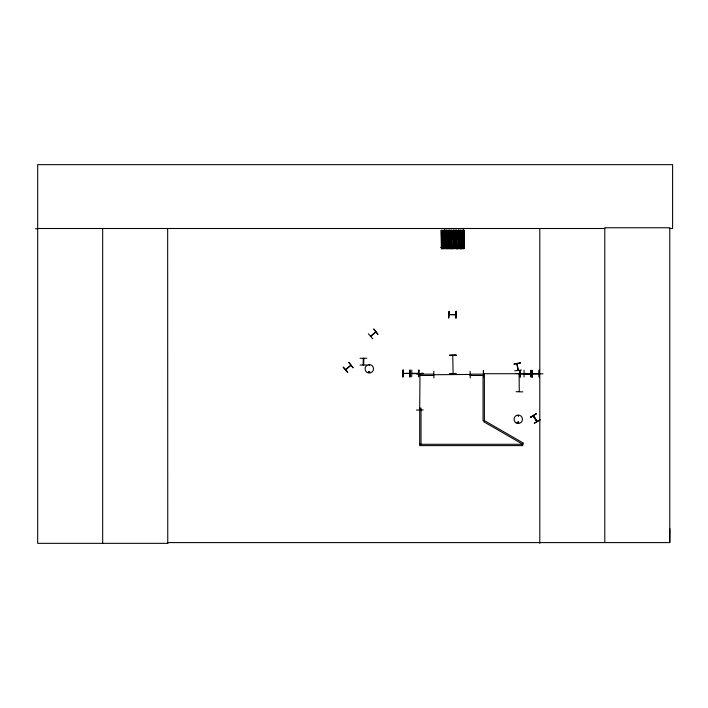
<?xml version="1.0" encoding="UTF-8"?>
<svg xmlns="http://www.w3.org/2000/svg" width="708" height="708" viewBox="0 0 708 708"><rect width="100%" height="100%" fill="white"/><g stroke="black" fill="none" stroke-linecap="round" stroke-linejoin="round"><path stroke-width="1.06" d="M524 376.966L524.079 370.196M530.911 376.992L530.858 370.222L531.159 376.992M669.29 228.498L672.6 228.498L672.6 164.663L37.683 164.663L37.683 543.337L167.761 543.337L167.672 542.594L669.777 542.594L669.874 528.903M518.203 370.213L517.114 363.673M517.097 363.815L517.867 370.257M363.222 358.416L363.328 365.045M363.602 358.885L363.266 358.372M363.275 364.974L363.655 358.266L363.567 365.045M363.629 364.974L363.593 358.416M368.673 371.815C370.08 374.019 369.744 370.346 368.868 371.558M369.744 372.107C368.753 370.549 369.01 373.151 369.585 372.266M517.822 422.446C519.185 421.198 518.256 423.641 517.929 422.641M419.667 373.859L419.941 374.399L419.941 373.718M419.649 374.399L419.986 373.753L419.702 409.941M452.81 248.384L452.421 247.658M462.466 248.402L462.457 247.667M452.757 355.46L453.102 373.196M369.62 365.496L369.045 365.045L369.47 365.602M517.707 422.118C518.088 424.862 519.769 420.57 517.69 422.287M350.841 365.337L345.628 369.372M447.686 248.384L448.137 247.658L447.624 247.614M370.549 336.15L375.859 331.981L370.753 336.389M532.248 373.656L543.001 373.842M533.345 415.764L537.08 421.384L533.558 415.605M518.539 416.03L518.185 415.41L518.362 416.092M449.244 314.591L455.802 314.821M434.048 374.727L470.059 374.452L469.528 374.762M483.644 373.718L519.876 373.718L519.123 373.718L519.265 391.639M483.714 373.718L484.396 373.709M519.123 373.718L519.858 373.682L519.194 373.957M524.203 373.736L530.832 373.797L524.203 373.426M343.15 367.293L347.593 372.39M350.894 365.328L345.876 369.656M373.868 329.07L377.992 334.45L373.851 329.087M372.833 338.858L368.372 333.769M530.442 417.233L536.292 413.808L530.434 417.207M530.611 417.481L536.239 413.729M534.381 423.216L540.213 419.773L534.354 423.18M369.505 372.337L369.018 372.266M538.876 373.815L532.274 373.921M469.422 374.408L470.13 374.452M411.932 373.32L418.561 373.355M443.084 248.384L443.535 248.384L443.12 247.658M457.368 248.384L457.819 248.358L457.403 247.658M462.067 248.384L462.519 248.384M449.244 314.556L455.872 314.582M514.716 370.806L521.433 370.045M517.822 370.417L517.203 364.416M532.177 370.39L532.319 377.152M539.08 377.01L539.036 370.24M532.319 373.647L538.938 373.452M445.058 230.277L441.146 230.33L441.367 248.658L445.252 248.596L444.978 230.277M445.757 230.33L449.66 230.277L449.775 248.596M450.456 230.33L454.359 230.277L454.545 248.596L450.651 248.658L450.536 230.33M455.43 230.33L459.342 230.277L459.545 248.596L455.633 248.658L455.518 230.33M462.855 230.286L464.041 230.277L464.244 248.596L460.333 248.658L460.129 230.33L463.775 230.295L463.979 248.605M441.429 232.189L444.81 232.153M446.04 232.189L449.421 232.153M450.731 232.189L454.12 232.153M455.713 232.189L459.103 232.153M460.412 232.189L463.802 232.153M441.447 233.428L444.828 233.392M446.049 233.428L449.43 233.392M450.748 233.428L454.129 233.392M455.731 233.428L459.111 233.392M460.43 233.428L463.811 233.392M441.465 235.286L444.845 235.251M446.067 235.286L449.456 235.251M450.766 235.286L454.155 235.251M455.748 235.286L459.129 235.251M460.448 235.286L463.829 235.251M441.482 236.941L444.863 236.906M446.084 236.941L449.465 236.906M450.784 236.941L454.164 236.906M455.766 236.941L459.147 236.906M460.465 236.941L463.846 236.906M441.5 238.8L444.881 238.764M446.102 238.8L449.483 238.764M450.801 238.8L454.182 238.764M455.784 238.8L459.165 238.764M460.483 238.8L463.864 238.764M441.588 246.782L444.969 246.738M446.19 246.782L449.58 246.738M450.89 246.782L454.279 246.738M455.872 246.782L459.253 246.738M460.572 246.782L463.952 246.738M441.031 247.322L445.544 247.269M441.031 247.464L450.146 247.269M450.332 247.322L454.846 247.269M455.315 247.322L459.828 247.269M443.013 247.614L443.553 247.605M445.633 247.464L450.146 247.411M450.332 247.464L454.846 247.411M455.315 247.464L459.828 247.411M460.014 247.322L464.528 247.269M443.013 247.641L443.553 247.632M452.324 247.614L452.854 247.632M457.306 247.614L457.837 247.605M460.014 247.464L464.528 247.411M457.306 247.641L457.837 247.632M462.005 247.641L462.103 247.658M447.633 248.437L448.164 248.428M462.005 248.411L462.545 248.428M449.863 248.596L445.952 248.658L445.766 230.33L446.031 248.658M457.315 248.65L457.846 248.641M360.027 358.283L366.788 358.257M360.062 365.062L366.832 365.071M519.849 370.452L520.274 377.214L519.946 370.443M470.112 371.187L470.245 377.957M423.198 373.603L416.339 373.594M469.457 374.691L470.068 374.691L469.448 374.461M483.626 377.214L483.281 370.452M433.924 377.957L433.792 371.187M423.207 409.923L416.437 410.056M449.527 355.398L456.297 355.186L449.527 355.372M449.527 355.23L456.297 355.327M449.527 373.514L456.297 373.541M516.061 373.559L522.831 373.576M516.07 391.719L522.831 391.869M35.4 228.764L37.683 228.755M37.683 228.498L604.791 228.498M409.914 370.089L409.914 376.86M411.791 370.089L411.746 376.86M403.215 373.355L409.914 373.355L403.286 373.629M418.561 373.665L411.791 373.594M419.994 374.16L433.526 374.16L433.526 375.479L419.994 375.479M484.369 375.479L470.838 375.479L470.838 374.16L484.369 374.16L484.369 420.587L483.714 421.729L522.778 444.279L522.778 445.598L419.702 445.598L419.702 408.189L421.021 408.189L421.021 444.279M419.702 444.279L522.778 444.279L523.433 443.137L484.369 420.587L483.051 420.587L483.051 375.479M538.337 373.824L538.239 373.939M484.325 373.647L483.644 373.948M343.362 367.107L347.778 372.222M419.667 409.808L419.933 409.259L419.941 409.87M539.284 370.24L539.425 377.001M532.133 370.39L532.221 377.152M463.961 230.277L464.156 248.596M463.59 230.277L463.793 248.605L463.51 230.277M463.386 230.277L463.563 248.605M462.882 231.366L463.12 247.534M462.802 248.614L461.766 248.623M461.333 231.401L461.51 247.561L461.253 231.401M461.085 230.321L461.253 248.65L461.023 230.321M460.881 231.401L461.005 248.65M460.846 248.65L460.678 231.401L460.775 248.65M460.359 230.33L460.625 248.65M460.147 230.33L460.412 248.658M458.828 230.277L459.014 248.605M458.811 230.277L458.855 247.526M458.598 230.286L458.793 247.526M458.448 230.286L458.58 248.605M458.421 247.534L458.253 231.366L458.359 247.534M458.103 248.614L457.067 248.623M456.616 231.401L456.81 247.561L456.554 231.401M456.324 230.321L456.554 248.65M456.173 230.321L456.359 247.57M456.111 230.321L456.288 248.65M455.961 230.33L456.076 248.65M455.731 230.33L455.925 248.65L455.695 230.33M454.297 248.605L454.094 230.277L454.262 248.605M453.828 230.277L454.032 248.605M453.872 247.526L453.704 230.277L453.81 247.526M453.474 230.286L453.633 248.605M453.439 247.534L453.27 231.366L453.377 247.534M453.12 248.614L452.085 248.623M451.651 231.401L451.81 247.57L451.571 231.401M451.403 230.321L451.536 248.65M451.191 230.321L451.377 247.57M451.111 230.321L451.323 248.65M450.899 230.33L451.164 248.65M449.43 230.277L449.598 248.605L449.359 230.277M449.146 231.357L449.332 248.605M449.014 231.357L449.191 248.605L448.934 231.357M448.739 230.286L448.907 248.605M448.571 231.366L448.686 248.614L448.483 231.366M448.421 248.614L447.385 248.623M447.129 247.561L446.934 231.401L447.049 247.57M446.677 230.321L446.837 248.65M446.438 231.401L446.677 247.57M446.288 230.33L446.474 248.632M446.199 230.33L446.456 247.57M446.013 230.33L446.252 248.65M444.828 230.277L445.022 248.596L444.757 230.277M444.527 230.277L444.73 248.605M444.385 230.277L444.589 247.526M444.314 230.286L444.5 247.526M444.164 230.286L444.332 248.605M444.137 247.534L443.96 231.366L444.058 247.534M443.819 248.614L442.783 248.623M442.527 247.561L442.332 231.401L442.438 247.57M442.102 230.321L442.234 248.65M441.898 231.401L442.084 248.65L441.819 231.401M441.677 231.401L441.792 248.65M483.529 370.452L483.555 374.32M455.943 311.316L455.987 318.078M669.777 542.594L669.777 227.764L604.791 227.764L604.791 542.594M539.797 228.498L539.797 543.337M403.056 370.089L403.056 376.86M167.663 228.498L167.761 543.337M102.678 228.498L102.678 543.337M520.017 373.727L530.522 373.913L520.017 373.727M442.456 237.667C443.403 240.525 444.659 235.614 442.456 237.667M447.058 237.667C448.005 240.525 449.27 235.614 447.058 237.667M451.757 237.667C452.704 240.525 453.97 235.614 451.757 237.667M456.74 237.667C457.687 240.525 458.943 235.614 456.74 237.667M461.439 237.667C462.386 240.525 463.643 235.614 461.439 237.667M348.84 362.372L352.973 367.744L348.84 362.372M533.292 415.906L536.85 421.534L533.292 415.906M520.539 362.894L513.866 364.08L520.539 362.868M449.084 311.361L448.748 318.131L449.031 311.361M456.226 311.316L455.934 318.078L456.191 311.316M423.198 373.346L416.437 373.736L423.198 373.32M403.144 370.089L402.772 376.86L403.144 370.089M418.932 370.089L418.605 376.86L418.906 370.089M463.351 248.605L463.112 230.286L463.28 248.605M459.306 248.596L459.111 230.277L459.28 248.605M450.952 248.65L450.713 230.33L450.881 248.65M441.606 248.65L441.411 230.33L441.58 248.65M410.003 376.86L410.003 370.089L409.932 376.86M516.167 422.933A4.221 4.221 0 0 0 522.495 419.278A4.221 4.221 0 0 0 516.167 415.623A4.221 4.221 0 0 0 516.167 422.933M367.195 372.479A4.221 4.221 0 0 0 373.523 368.824A4.221 4.221 0 0 0 367.195 365.169A4.221 4.221 0 0 0 367.195 372.479"/></g></svg>
